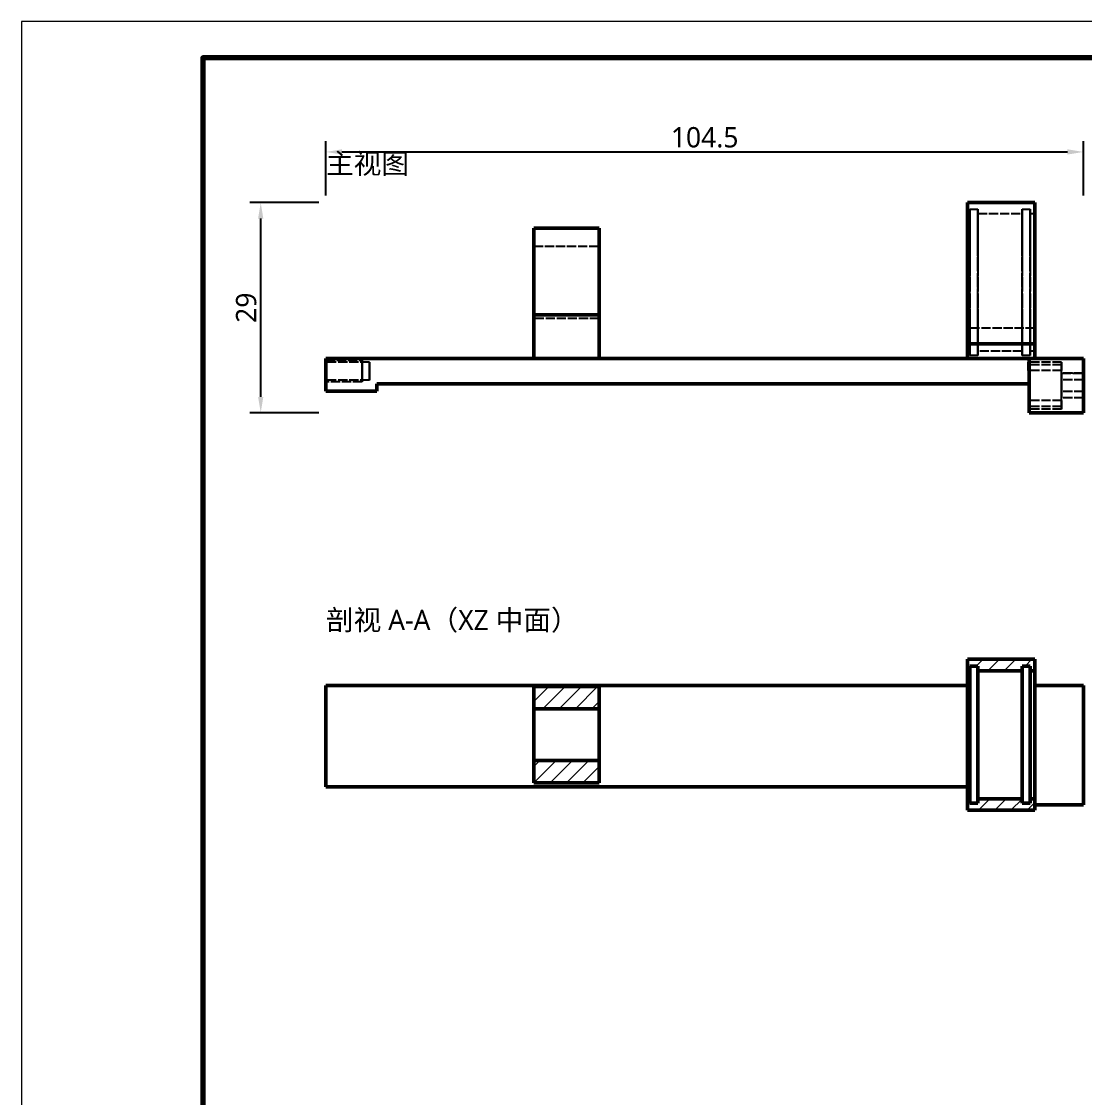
# Model space of a CAD drawing. Header units: millimetres. Extents: x 0 to 420, y 0 to 297.
# Drawn here: x 0 to 146.7, y 148.5 to 297 of the extents above; entities that cross this region are included whole.
import ezdxf

# ---------------------------------------------------------------- set-up
doc = ezdxf.new("R2010")
doc.units = ezdxf.units.MM
doc.linetypes.add('DASHED', pattern=[1.524, 1.27, -0.254])
for name, color, linetype, lineweight in [('DIM', 3, 'CONTINUOUS', 18), ('FRAME', 7, 'CONTINUOUS', 70), ('HATCH', 8, 'CONTINUOUS', 13), ('HIDDEN', 8, 'DASHED', 25), ('TEXT', 7, 'CONTINUOUS', 25), ('VISIBLE', 7, 'CONTINUOUS', 50)]:
    doc.layers.add(name, color=color, linetype=linetype, lineweight=lineweight)
doc.styles.add('CJK', font='NotoSansCJK-Regular.ttc')
doc.dimstyles.new('GB', dxfattribs={"dimtxt": 2.8, "dimasz": 2.2, "dimexe": 1.5, "dimexo": 1, "dimgap": 0.6, "dimtad": 1, "dimlfac": 100, "dimzin": 12, "dimdsep": 46, "dimtxsty": 'CJK', "dimcen": 2.5, "dimazin": 3, "dimtfac": 0.5, "dimtmove": 2, "dimatfit": 3})

msp = doc.modelspace()

# ---------------------------------------------------------------- hatches: boundary and pattern name
at = {"layer": 'HATCH'}
h = msp.add_hatch(dxfattribs=at)
h.set_pattern_fill('ANSI31', scale=0.5)
h.paths.add_polyline_path([(139.8, 207.40343), (139.8, 207.70797), (139.8, 208.0125), (139.8, 208.31704), (139.8, 208.62157), (139.8, 208.92611), (139.56936, 209), (139.26482, 209), (138.96029, 209), (138.65575, 209), (138.35122, 209), (138.04668, 209), (137.74215, 209), (137.43761, 209), (137.13308, 209), (136.82854, 209), (136.52401, 209), (136.21947, 209), (135.91494, 209), (135.6104, 209), (135.30587, 209), (135.00133, 209), (134.6968, 209), (134.39226, 209), (134.08773, 209), (133.78319, 209), (133.47866, 209), (133.17412, 209), (132.86959, 209), (132.56505, 209), (132.26052, 209), (131.95598, 209), (131.65145, 209), (131.34692, 209), (131.04238, 209), (130.73785, 209), (130.5, 208.93331), (130.5, 208.62878), (130.5, 208.32424), (130.5, 208.01971), (130.5, 207.71517), (130.5, 207.41064), (130.79733, 207.40343), (130.85, 207.6553), (130.85, 207.95984), (131.06852, 208.04585), (131.37306, 208.04585), (131.67759, 208.04585), (131.95, 208.01372), (131.95, 207.70919), (131.95, 207.40465), (132.25332, 207.40343), (132.55785, 207.40343), (132.86239, 207.40343), (133.16692, 207.40343), (133.47146, 207.40343), (133.77599, 207.40343), (134.08053, 207.40343), (134.38506, 207.40343), (134.6896, 207.40343), (134.99413, 207.40343), (135.29867, 207.40343), (135.6032, 207.40343), (135.90774, 207.40343), (136.21227, 207.40343), (136.51681, 207.40343), (136.82134, 207.40343), (137.12588, 207.40343), (137.43041, 207.40343), (137.73495, 207.40343), (138.03948, 207.40343), (138.05, 207.69745), (138.05, 208.00198), (138.31067, 208.04585), (138.61521, 208.04585), (138.91974, 208.04585), (139.15, 207.97157), (139.15, 207.66704), (139.19093, 207.40343), (139.49547, 207.40343), (139.8, 207.40343)])
h = msp.add_hatch(dxfattribs=at)
h.set_pattern_fill('ANSI31', scale=0.5)
h.paths.add_polyline_path([(79.68338, 205.20492), (79.378, 205.20492), (79.07262, 205.20492), (78.76724, 205.20492), (78.46186, 205.20492), (78.15648, 205.20492), (77.8511, 205.20492), (77.54572, 205.20492), (77.24034, 205.20492), (76.93496, 205.20492), (76.62958, 205.20492), (76.3242, 205.20492), (76.01881, 205.20492), (75.71343, 205.20492), (75.40805, 205.20492), (75.10267, 205.20492), (74.79729, 205.20492), (74.49191, 205.20492), (74.18653, 205.20492), (73.88115, 205.20492), (73.57577, 205.20492), (73.27039, 205.20492), (72.96501, 205.20492), (72.65963, 205.20492), (72.35425, 205.20492), (72.04887, 205.20492), (71.74349, 205.20492), (71.43811, 205.20492), (71.13272, 205.20492), (70.82734, 205.20492), (70.68338, 205.0435), (70.68338, 204.73812), (70.68338, 204.43274), (70.68338, 204.12736), (70.68338, 203.82198), (70.68338, 203.5166), (70.68338, 203.21122), (70.68338, 202.90584), (70.68338, 202.60046), (70.68338, 202.29508), (70.83607, 202.14239), (71.14145, 202.14239), (71.44683, 202.14239), (71.75221, 202.14239), (72.0576, 202.14239), (72.36298, 202.14239), (72.66836, 202.14239), (72.97374, 202.14239), (73.27912, 202.14239), (73.5845, 202.14239), (73.88988, 202.14239), (74.19526, 202.14239), (74.50064, 202.14239), (74.80602, 202.14239), (75.1114, 202.14239), (75.41678, 202.14239), (75.72216, 202.14239), (76.02754, 202.14239), (76.33292, 202.14239), (76.63831, 202.14239), (76.94369, 202.14239), (77.24907, 202.14239), (77.55445, 202.14239), (77.85983, 202.14239), (78.16521, 202.14239), (78.47059, 202.14239), (78.77597, 202.14239), (79.08135, 202.14239), (79.38673, 202.14239), (79.68338, 202.15112), (79.68338, 202.4565), (79.68338, 202.76188), (79.68338, 203.06726), (79.68338, 203.37264), (79.68338, 203.67802), (79.68338, 203.9834), (79.68338, 204.28878), (79.68338, 204.59416), (79.68338, 204.89954), (79.68338, 205.20492)])
h = msp.add_hatch(dxfattribs=at)
h.set_pattern_fill('ANSI31', scale=0.5)
h.paths.add_polyline_path([(79.68338, 195.00096), (79.378, 195.00096), (79.07262, 195.00096), (78.76724, 195.00096), (78.46186, 195.00096), (78.15648, 195.00096), (77.8511, 195.00096), (77.54572, 195.00096), (77.24034, 195.00096), (76.93496, 195.00096), (76.62958, 195.00096), (76.3242, 195.00096), (76.01881, 195.00096), (75.71343, 195.00096), (75.40805, 195.00096), (75.10267, 195.00096), (74.79729, 195.00096), (74.49191, 195.00096), (74.18653, 195.00096), (73.88115, 195.00096), (73.57577, 195.00096), (73.27039, 195.00096), (72.96501, 195.00096), (72.65963, 195.00096), (72.35425, 195.00096), (72.04887, 195.00096), (71.74349, 195.00096), (71.43811, 195.00096), (71.13272, 195.00096), (70.82734, 195.00096), (70.68338, 194.83954), (70.68338, 194.53416), (70.68338, 194.22878), (70.68338, 193.9234), (70.68338, 193.61802), (70.68338, 193.31264), (70.68338, 193.00726), (70.68338, 192.70188), (70.68338, 192.39649), (70.68338, 192.09111), (70.83607, 191.93842), (71.14145, 191.93842), (71.44683, 191.93842), (71.75221, 191.93842), (72.0576, 191.93842), (72.36298, 191.93842), (72.66836, 191.93842), (72.97374, 191.93842), (73.27912, 191.93842), (73.5845, 191.93842), (73.88988, 191.93842), (74.19526, 191.93842), (74.50064, 191.93842), (74.80602, 191.93842), (75.1114, 191.93842), (75.41678, 191.93842), (75.72216, 191.93842), (76.02754, 191.93842), (76.33292, 191.93842), (76.63831, 191.93842), (76.94369, 191.93842), (77.24907, 191.93842), (77.55445, 191.93842), (77.85983, 191.93842), (78.16521, 191.93842), (78.47059, 191.93842), (78.77597, 191.93842), (79.08135, 191.93842), (79.38673, 191.93842), (79.68338, 191.94715), (79.68338, 192.25253), (79.68338, 192.55791), (79.68338, 192.86329), (79.68338, 193.16868), (79.68338, 193.47406), (79.68338, 193.77944), (79.68338, 194.08482), (79.68338, 194.3902), (79.68338, 194.69558), (79.68338, 195.00096)])
h = msp.add_hatch(dxfattribs=at)
h.set_pattern_fill('ANSI31', scale=0.5)
h.paths.add_polyline_path([(139.8, 188.14335), (139.8, 188.44788), (139.8, 188.75242), (139.8, 189.05695), (139.8, 189.36149), (139.8, 189.66602), (139.56936, 189.73991), (139.26482, 189.73991), (139.15, 189.5502), (139.15, 189.24566), (138.99363, 189.0975), (138.6891, 189.0975), (138.38456, 189.0975), (138.08003, 189.0975), (138.05, 189.37201), (138.05, 189.67654), (137.80884, 189.73991), (137.5043, 189.73991), (137.19977, 189.73991), (136.89523, 189.73991), (136.5907, 189.73991), (136.28616, 189.73991), (135.98163, 189.73991), (135.67709, 189.73991), (135.37256, 189.73991), (135.06802, 189.73991), (134.76349, 189.73991), (134.45895, 189.73991), (134.15442, 189.73991), (133.84988, 189.73991), (133.54535, 189.73991), (133.24081, 189.73991), (132.93628, 189.73991), (132.63174, 189.73991), (132.32721, 189.73991), (132.02267, 189.73991), (131.95, 189.50805), (131.95, 189.20352), (131.75148, 189.0975), (131.44695, 189.0975), (131.14241, 189.0975), (130.85, 189.10962), (130.85, 189.41415), (130.85, 189.71869), (130.56669, 189.73991), (130.5, 189.50207), (130.5, 189.19753), (130.5, 188.893), (130.5, 188.58846), (130.5, 188.28393), (130.66395, 188.14335), (130.96849, 188.14335), (131.27302, 188.14335), (131.57756, 188.14335), (131.88209, 188.14335), (132.18663, 188.14335), (132.49116, 188.14335), (132.7957, 188.14335), (133.10023, 188.14335), (133.40477, 188.14335), (133.7093, 188.14335), (134.01384, 188.14335), (134.31837, 188.14335), (134.62291, 188.14335), (134.92744, 188.14335), (135.23198, 188.14335), (135.53651, 188.14335), (135.84105, 188.14335), (136.14558, 188.14335), (136.45012, 188.14335), (136.75465, 188.14335), (137.05919, 188.14335), (137.36372, 188.14335), (137.66826, 188.14335), (137.97279, 188.14335), (138.27733, 188.14335), (138.58186, 188.14335), (138.8864, 188.14335), (139.19093, 188.14335), (139.49547, 188.14335), (139.8, 188.14335)])

# ---------------------------------------------------------------- linework, layer by layer
at = {"layer": 'FRAME', "lineweight": 18}
msp.add_lwpolyline([(0, 0), (420, 0), (420, 297), (0, 297)], close=True, dxfattribs=at)
at = {"layer": 'FRAME'}
msp.add_lwpolyline([(25, 5), (415, 5), (415, 292), (25, 292)], close=True, dxfattribs=at)
at = {"layer": 'HIDDEN'}
for points in [[(130.5, 272), (130.5, 271.8665), (130.5, 271.46925), (130.5, 270.81788), (130.5, 269.92822), (130.5, 268.82184), (130.5, 267.52561), (130.5, 266.07099), (130.5, 264.49328), (130.5, 262.83079), (130.5, 261.12386), (130.5, 259.41392), (130.5, 257.74247), (130.5, 256.1501), (130.5, 254.67544)], [(139.8, 254.67544), (139.8, 256.1501), (139.8, 257.74247), (139.8, 259.41392), (139.8, 261.12386), (139.8, 262.83079), (139.8, 264.49328), (139.8, 266.07099), (139.8, 267.52561), (139.8, 268.82184), (139.8, 269.92822), (139.8, 270.81788), (139.8, 271.46925), (139.8, 271.8665), (139.8, 272)], [(130.5, 270.5), (130.5, 270.26182), (130.5, 269.5592), (130.5, 268.4274), (130.5, 266.92315), (130.5, 265.1219), (130.5, 263.11395), (130.5, 261), (130.5, 258.88605), (130.5, 256.8781), (130.5, 255.07685), (130.5, 253.5726), (130.5, 252.4408), (130.5, 251.73818), (130.5, 251.5)], [(130.5, 251.5), (130.5, 251.73818), (130.5, 252.4408), (130.5, 253.5726), (130.5, 255.07685), (130.5, 256.8781), (130.5, 258.88605), (130.5, 261), (130.5, 263.11395), (130.5, 265.1219), (130.5, 266.92315), (130.5, 268.4274), (130.5, 269.5592), (130.5, 270.26182), (130.5, 270.5)], [(130.5, 270.5), (130.85, 270.5)], [(130.85, 271.1), (130.85, 270.84677), (130.85, 270.09979), (130.85, 268.8965), (130.85, 267.29725), (130.85, 265.38223), (130.85, 263.24746), (130.85, 261), (130.85, 258.75254), (130.85, 256.61777), (130.85, 254.70275), (130.85, 253.1035), (130.85, 251.90021), (130.85, 251.15323), (130.85, 250.9)], [(130.85, 250.9), (130.85, 251.15323), (130.85, 251.90021), (130.85, 253.1035), (130.85, 254.70275), (130.85, 256.61777), (130.85, 258.75254), (130.85, 261), (130.85, 263.24746), (130.85, 265.38223), (130.85, 267.29725), (130.85, 268.8965), (130.85, 270.09979), (130.85, 270.84677), (130.85, 271.1)], [(130.85, 271.1), (131.95, 271.1)], [(130.85, 270.5), (130.85, 270.26182), (130.85, 269.5592), (130.85, 268.4274), (130.85, 266.92315), (130.85, 265.1219), (130.85, 263.11395), (130.85, 261), (130.85, 258.88605), (130.85, 256.8781), (130.85, 255.07685), (130.85, 253.5726), (130.85, 252.4408), (130.85, 251.73818), (130.85, 251.5)], [(130.85, 251.5), (130.85, 251.73818), (130.85, 252.4408), (130.85, 253.5726), (130.85, 255.07685), (130.85, 256.8781), (130.85, 258.88605), (130.85, 261), (130.85, 263.11395), (130.85, 265.1219), (130.85, 266.92315), (130.85, 268.4274), (130.85, 269.5592), (130.85, 270.26182), (130.85, 270.5)], [(131.95, 271.1), (131.95, 270.84677), (131.95, 270.09979), (131.95, 268.8965), (131.95, 267.29725), (131.95, 265.38223), (131.95, 263.24746), (131.95, 261), (131.95, 258.75254), (131.95, 256.61777), (131.95, 254.70275), (131.95, 253.1035), (131.95, 251.90021), (131.95, 251.15323), (131.95, 250.9)], [(131.95, 250.9), (131.95, 251.15323), (131.95, 251.90021), (131.95, 253.1035), (131.95, 254.70275), (131.95, 256.61777), (131.95, 258.75254), (131.95, 261), (131.95, 263.24746), (131.95, 265.38223), (131.95, 267.29725), (131.95, 268.8965), (131.95, 270.09979), (131.95, 270.84677), (131.95, 271.1)], [(131.95, 270.5), (131.95, 270.26182), (131.95, 269.5592), (131.95, 268.4274), (131.95, 266.92315), (131.95, 265.1219), (131.95, 263.11395), (131.95, 261), (131.95, 258.88605), (131.95, 256.8781), (131.95, 255.07685), (131.95, 253.5726), (131.95, 252.4408), (131.95, 251.73818), (131.95, 251.5)], [(131.95, 251.5), (131.95, 251.73818), (131.95, 252.4408), (131.95, 253.5726), (131.95, 255.07685), (131.95, 256.8781), (131.95, 258.88605), (131.95, 261), (131.95, 263.11395), (131.95, 265.1219), (131.95, 266.92315), (131.95, 268.4274), (131.95, 269.5592), (131.95, 270.26182), (131.95, 270.5)], [(131.95, 270.5), (138.05, 270.5)], [(138.05, 271.1), (139.15, 271.1)], [(138.05, 271.1), (138.05, 270.84677), (138.05, 270.09979), (138.05, 268.8965), (138.05, 267.29725), (138.05, 265.38223), (138.05, 263.24746), (138.05, 261), (138.05, 258.75254), (138.05, 256.61777), (138.05, 254.70275), (138.05, 253.1035), (138.05, 251.90021), (138.05, 251.15323), (138.05, 250.9)], [(138.05, 250.9), (138.05, 251.15323), (138.05, 251.90021), (138.05, 253.1035), (138.05, 254.70275), (138.05, 256.61777), (138.05, 258.75254), (138.05, 261), (138.05, 263.24746), (138.05, 265.38223), (138.05, 267.29725), (138.05, 268.8965), (138.05, 270.09979), (138.05, 270.84677), (138.05, 271.1)], [(138.05, 270.5), (138.05, 270.26182), (138.05, 269.5592), (138.05, 268.4274), (138.05, 266.92315), (138.05, 265.1219), (138.05, 263.11395), (138.05, 261), (138.05, 258.88605), (138.05, 256.8781), (138.05, 255.07685), (138.05, 253.5726), (138.05, 252.4408), (138.05, 251.73818), (138.05, 251.5)], [(138.05, 251.5), (138.05, 251.73818), (138.05, 252.4408), (138.05, 253.5726), (138.05, 255.07685), (138.05, 256.8781), (138.05, 258.88605), (138.05, 261), (138.05, 263.11395), (138.05, 265.1219), (138.05, 266.92315), (138.05, 268.4274), (138.05, 269.5592), (138.05, 270.26182), (138.05, 270.5)], [(139.15, 271.1), (139.15, 270.84677), (139.15, 270.09979), (139.15, 268.8965), (139.15, 267.29725), (139.15, 265.38223), (139.15, 263.24746), (139.15, 261), (139.15, 258.75254), (139.15, 256.61777), (139.15, 254.70275), (139.15, 253.1035), (139.15, 251.90021), (139.15, 251.15323), (139.15, 250.9)], [(139.15, 250.9), (139.15, 251.15323), (139.15, 251.90021), (139.15, 253.1035), (139.15, 254.70275), (139.15, 256.61777), (139.15, 258.75254), (139.15, 261), (139.15, 263.24746), (139.15, 265.38223), (139.15, 267.29725), (139.15, 268.8965), (139.15, 270.09979), (139.15, 270.84677), (139.15, 271.1)], [(139.15, 270.5), (139.15, 270.26182), (139.15, 269.5592), (139.15, 268.4274), (139.15, 266.92315), (139.15, 265.1219), (139.15, 263.11395), (139.15, 261), (139.15, 258.88605), (139.15, 256.8781), (139.15, 255.07685), (139.15, 253.5726), (139.15, 252.4408), (139.15, 251.73818), (139.15, 251.5)], [(139.15, 251.5), (139.15, 251.73818), (139.15, 252.4408), (139.15, 253.5726), (139.15, 255.07685), (139.15, 256.8781), (139.15, 258.88605), (139.15, 261), (139.15, 263.11395), (139.15, 265.1219), (139.15, 266.92315), (139.15, 268.4274), (139.15, 269.5592), (139.15, 270.26182), (139.15, 270.5)], [(139.15, 270.5), (139.8, 270.5)], [(139.8, 270.5), (139.8, 270.26182), (139.8, 269.5592), (139.8, 268.4274), (139.8, 266.92315), (139.8, 265.1219), (139.8, 263.11395), (139.8, 261), (139.8, 258.88605), (139.8, 256.8781), (139.8, 255.07685), (139.8, 253.5726), (139.8, 252.4408), (139.8, 251.73818), (139.8, 251.5)], [(139.8, 251.5), (139.8, 251.73818), (139.8, 252.4408), (139.8, 253.5726), (139.8, 255.07685), (139.8, 256.8781), (139.8, 258.88605), (139.8, 261), (139.8, 263.11395), (139.8, 265.1219), (139.8, 266.92315), (139.8, 268.4274), (139.8, 269.5592), (139.8, 270.26182), (139.8, 270.5)], [(70.68338, 268.5), (70.68338, 268.40639), (70.68338, 268.12788), (70.68338, 267.67144), (70.68338, 267.04845), (70.68338, 266.27447), (70.68338, 265.36882), (70.68338, 264.3541), (70.68338, 263.25566), (70.68338, 262.1009), (70.68338, 260.91867), (70.68338, 259.73846), (70.68338, 258.58975), (70.68338, 257.5012), (70.68338, 256.5)], [(79.68338, 256.5), (79.68338, 257.5012), (79.68338, 258.58975), (79.68338, 259.73846), (79.68338, 260.91867), (79.68338, 262.1009), (79.68338, 263.25566), (79.68338, 264.3541), (79.68338, 265.36882), (79.68338, 266.27447), (79.68338, 267.04845), (79.68338, 267.67144), (79.68338, 268.12788), (79.68338, 268.40639), (79.68338, 268.5)], [(70.68338, 266), (70.68338, 265.87464), (70.68338, 265.50484), (70.68338, 264.90916), (70.68338, 264.11745), (70.68338, 263.16942), (70.68338, 262.1126), (70.68338, 261), (70.68338, 259.8874), (70.68338, 258.83058), (70.68338, 257.88255), (70.68338, 257.09084), (70.68338, 256.49516), (70.68338, 256.12536), (70.68338, 256)], [(70.68338, 256), (70.68338, 256.12536), (70.68338, 256.49516), (70.68338, 257.09084), (70.68338, 257.88255), (70.68338, 258.83058), (70.68338, 259.8874), (70.68338, 261), (70.68338, 262.1126), (70.68338, 263.16942), (70.68338, 264.11745), (70.68338, 264.90916), (70.68338, 265.50484), (70.68338, 265.87464), (70.68338, 266)], [(70.68338, 266), (79.68338, 266)], [(79.68338, 266), (79.68338, 265.87464), (79.68338, 265.50484), (79.68338, 264.90916), (79.68338, 264.11745), (79.68338, 263.16942), (79.68338, 262.1126), (79.68338, 261), (79.68338, 259.8874), (79.68338, 258.83058), (79.68338, 257.88255), (79.68338, 257.09084), (79.68338, 256.49516), (79.68338, 256.12536), (79.68338, 256)], [(79.68338, 256), (79.68338, 256.12536), (79.68338, 256.49516), (79.68338, 257.09084), (79.68338, 257.88255), (79.68338, 258.83058), (79.68338, 259.8874), (79.68338, 261), (79.68338, 262.1126), (79.68338, 263.16942), (79.68338, 264.11745), (79.68338, 264.90916), (79.68338, 265.50484), (79.68338, 265.87464), (79.68338, 266)], [(70.68338, 250.5), (70.68338, 256.5)], [(79.68338, 256.5), (70.68338, 256.5)], [(79.68338, 256), (70.68338, 256)], [(79.68338, 250.5), (79.68338, 256.5)], [(130.5, 250.4), (130.5, 254.67544)], [(139.8, 254.67544), (130.5, 254.67544)], [(139.8, 250.4), (139.8, 254.67544)], [(130.85, 251.5), (130.5, 251.5)], [(138.05, 251.5), (131.95, 251.5)], [(139.8, 251.5), (139.15, 251.5)], [(42, 250.5), (42, 246)], [(42, 250.5), (130.5, 250.5)], [(42, 250.25), (42, 250.21239), (42, 250.10145), (42, 249.92275), (42, 249.68523), (42, 249.40083), (42, 249.08378), (42, 248.75), (42, 248.41622), (42, 248.09917), (42, 247.81477), (42, 247.57725), (42, 247.39855), (42, 247.28761), (42, 247.25)], [(42, 247.25), (42, 247.28761), (42, 247.39855), (42, 247.57725), (42, 247.81477), (42, 248.09917), (42, 248.41622), (42, 248.75), (42, 249.08378), (42, 249.40083), (42, 249.68523), (42, 249.92275), (42, 250.10145), (42, 250.21239), (42, 250.25)], [(42, 250.25), (47, 250.25)], [(42, 247.5), (42, 247.53134), (42, 247.62379), (42, 247.77271), (42, 247.97064), (42, 248.20765), (42, 248.47185), (42, 248.75), (42, 249.02815), (42, 249.29235), (42, 249.52936), (42, 249.72729), (42, 249.87621), (42, 249.96866), (42, 250)], [(42, 250), (42, 249.99214), (42, 249.96866), (42, 249.92985), (42, 249.87621), (42, 249.80841), (42, 249.72729), (42, 249.63388), (42, 249.52936), (42, 249.41504), (42, 249.29235), (42, 249.16285), (42, 249.02815), (42, 248.88996), (42, 248.75)], [(42, 247.5), (42, 247.53134), (42, 247.62379), (42, 247.77271), (42, 247.97064), (42, 248.20765), (42, 248.47185), (42, 248.75), (42, 249.02815), (42, 249.29235), (42, 249.52936), (42, 249.72729), (42, 249.87621), (42, 249.96866), (42, 250)], [(42, 250), (42, 249.99214), (42, 249.96866), (42, 249.92985), (42, 249.87621), (42, 249.80841), (42, 249.72729), (42, 249.63388), (42, 249.52936), (42, 249.41504), (42, 249.29235), (42, 249.16285), (42, 249.02815), (42, 248.88996), (42, 248.75)], [(48, 250), (42, 250)], [(48, 250), (42, 250)], [(47, 250.25), (47, 250.21239), (47, 250.10145), (47, 249.92275), (47, 249.68523), (47, 249.40083), (47, 249.08378), (47, 248.75), (47, 248.41622), (47, 248.09917), (47, 247.81477), (47, 247.57725), (47, 247.39855), (47, 247.28761), (47, 247.25)], [(47, 247.25), (47, 247.28761), (47, 247.39855), (47, 247.57725), (47, 247.81477), (47, 248.09917), (47, 248.41622), (47, 248.75), (47, 249.08378), (47, 249.40083), (47, 249.68523), (47, 249.92275), (47, 250.10145), (47, 250.21239), (47, 250.25)], [(48, 248.75), (48, 248.88996), (48, 249.02815), (48, 249.16285), (48, 249.29235), (48, 249.41504), (48, 249.52936), (48, 249.63388), (48, 249.72729), (48, 249.80841), (48, 249.87621), (48, 249.92985), (48, 249.96866), (48, 249.99214), (48, 250)], [(48, 250), (48, 249.96866), (48, 249.87621), (48, 249.72729), (48, 249.52936), (48, 249.29235), (48, 249.02815), (48, 248.75), (48, 248.47185), (48, 248.20765), (48, 247.97064), (48, 247.77271), (48, 247.62379), (48, 247.53134), (48, 247.5)], [(48, 248.75), (48, 248.88996), (48, 249.02815), (48, 249.16285), (48, 249.29235), (48, 249.41504), (48, 249.52936), (48, 249.63388), (48, 249.72729), (48, 249.80841), (48, 249.87621), (48, 249.92985), (48, 249.96866), (48, 249.99214), (48, 250)], [(48, 250), (48, 249.96866), (48, 249.87621), (48, 249.72729), (48, 249.52936), (48, 249.29235), (48, 249.02815), (48, 248.75), (48, 248.47185), (48, 248.20765), (48, 247.97064), (48, 247.77271), (48, 247.62379), (48, 247.53134), (48, 247.5)], [(70.68338, 250.5), (79.68338, 250.5)], [(70.68338, 250.5), (79.68338, 250.5)], [(130.5, 250.5), (139.8, 250.5)], [(130.5, 250.4), (130.5, 250.5)], [(139.8, 250.4), (130.5, 250.4)], [(130.5, 250.4), (139.8, 250.4)], [(131.95, 250.9), (130.85, 250.9)], [(139.15, 250.9), (138.05, 250.9)], [(138.9, 248.82666), (138.9, 248.9792), (138.9, 249.12298), (138.9, 249.25744), (138.9, 249.38204), (138.9, 249.49631), (138.9, 249.59979), (138.9, 249.69208), (138.9, 249.7728), (138.9, 249.84165), (138.9, 249.89836), (138.9, 249.9427), (138.9, 249.97449), (138.9, 249.99362), (138.9, 250)], [(138.9, 250), (138.9, 249.99809), (138.9, 249.99237), (138.9, 249.98284), (138.9, 249.96952), (138.9, 249.95242), (138.9, 249.93155), (138.9, 249.90695), (138.9, 249.87865), (138.9, 249.84667), (138.9, 249.81106), (138.9, 249.77185), (138.9, 249.72909), (138.9, 249.68284), (138.9, 249.63314)], [(138.9, 248.82666), (138.9, 248.9792), (138.9, 249.12298), (138.9, 249.25744), (138.9, 249.38204), (138.9, 249.49631), (138.9, 249.59979), (138.9, 249.69208), (138.9, 249.7728), (138.9, 249.84165), (138.9, 249.89836), (138.9, 249.9427), (138.9, 249.97449), (138.9, 249.99362), (138.9, 250)], [(138.9, 250), (138.9, 249.98152), (138.9, 249.92628), (138.9, 249.83491), (138.9, 249.70846), (138.9, 249.54836), (138.9, 249.35643), (138.9, 249.13485), (138.9, 248.88615), (138.9, 248.61315), (138.9, 248.31896), (138.9, 248.00692), (138.9, 247.68059), (138.9, 247.34367), (138.9, 247)], [(143.5, 250), (138.9, 250)], [(143.5, 250), (138.9, 250)], [(138.9, 249.63314), (138.9, 247)], [(143.5, 249.63314), (138.9, 249.63314)], [(139, 247), (139, 250.5)], [(139.8, 250.5), (146.5, 250.5)], [(139.8, 250.4), (139.8, 250.5)], [(143.5, 248.82666), (143.5, 248.9792), (143.5, 249.12298), (143.5, 249.25744), (143.5, 249.38204), (143.5, 249.49631), (143.5, 249.59979), (143.5, 249.69208), (143.5, 249.7728), (143.5, 249.84165), (143.5, 249.89836), (143.5, 249.9427), (143.5, 249.97449), (143.5, 249.99362), (143.5, 250)], [(143.5, 250), (143.5, 249.99809), (143.5, 249.99237), (143.5, 249.98284), (143.5, 249.96952), (143.5, 249.95242), (143.5, 249.93155), (143.5, 249.90695), (143.5, 249.87865), (143.5, 249.84667), (143.5, 249.81106), (143.5, 249.77185), (143.5, 249.72909), (143.5, 249.68284), (143.5, 249.63314)], [(143.5, 243.5), (143.5, 243.58148), (143.5, 243.82185), (143.5, 244.20905), (143.5, 244.72366), (143.5, 245.33988), (143.5, 246.02681), (143.5, 246.75), (143.5, 247.47319), (143.5, 248.16012), (143.5, 248.77634), (143.5, 249.29095), (143.5, 249.67815), (143.5, 249.91852), (143.5, 250)], [(143.5, 250), (143.5, 249.99362), (143.5, 249.97449), (143.5, 249.9427), (143.5, 249.89836), (143.5, 249.84165), (143.5, 249.7728), (143.5, 249.69208), (143.5, 249.59979), (143.5, 249.49631), (143.5, 249.38204), (143.5, 249.25744), (143.5, 249.12298), (143.5, 248.9792), (143.5, 248.82666)], [(143.5, 247.55), (143.5, 249.63314)], [(146.5, 250.5), (146.5, 247.55)], [(42, 248.75), (42, 248.61004), (42, 248.47185), (42, 248.33715), (42, 248.20765), (42, 248.08496), (42, 247.97064), (42, 247.86612), (42, 247.77271), (42, 247.69159), (42, 247.62379), (42, 247.57015), (42, 247.53134), (42, 247.50786), (42, 247.5)], [(42, 248.75), (42, 248.61004), (42, 248.47185), (42, 248.33715), (42, 248.20765), (42, 248.08496), (42, 247.97064), (42, 247.86612), (42, 247.77271), (42, 247.69159), (42, 247.62379), (42, 247.57015), (42, 247.53134), (42, 247.50786), (42, 247.5)], [(48, 247.5), (48, 247.50786), (48, 247.53134), (48, 247.57015), (48, 247.62379), (48, 247.69159), (48, 247.77271), (48, 247.86612), (48, 247.97064), (48, 248.08496), (48, 248.20765), (48, 248.33715), (48, 248.47185), (48, 248.61004), (48, 248.75)], [(48, 247.5), (48, 247.50786), (48, 247.53134), (48, 247.57015), (48, 247.62379), (48, 247.69159), (48, 247.77271), (48, 247.86612), (48, 247.97064), (48, 248.08496), (48, 248.20765), (48, 248.33715), (48, 248.47185), (48, 248.61004), (48, 248.75)], [(143.5, 248.82666), (138.9, 248.82666)], [(143.5, 245.05), (143.5, 245.09262), (143.5, 245.21835), (143.5, 245.42089), (143.5, 245.69007), (143.5, 246.0124), (143.5, 246.37171), (143.5, 246.75), (143.5, 247.12829), (143.5, 247.4876), (143.5, 247.80993), (143.5, 248.07911), (143.5, 248.28165), (143.5, 248.40738), (143.5, 248.45)], [(143.5, 248.45), (143.5, 248.44494), (143.5, 248.42978), (143.5, 248.40461), (143.5, 248.36958), (143.5, 248.32491), (143.5, 248.27085), (143.5, 248.20774), (143.5, 248.13594), (143.5, 248.05588), (143.5, 247.96805), (143.5, 247.87295), (143.5, 247.77117), (143.5, 247.66331), (143.5, 247.55)], [(143.5, 248.45), (143.5, 248.40738), (143.5, 248.28165), (143.5, 248.07911), (143.5, 247.80993), (143.5, 247.4876), (143.5, 247.12829), (143.5, 246.75), (143.5, 246.37171), (143.5, 246.0124), (143.5, 245.69007), (143.5, 245.42089), (143.5, 245.21835), (143.5, 245.09262), (143.5, 245.05)], [(143.5, 245.05), (143.5, 245.09262), (143.5, 245.21835), (143.5, 245.42089), (143.5, 245.69007), (143.5, 246.0124), (143.5, 246.37171), (143.5, 246.75), (143.5, 247.12829), (143.5, 247.4876), (143.5, 247.80993), (143.5, 248.07911), (143.5, 248.28165), (143.5, 248.40738), (143.5, 248.45)], [(143.5, 248.45), (146.5, 248.45)], [(146.5, 248.45), (143.5, 248.45)], [(146.5, 245.05), (146.5, 245.09262), (146.5, 245.21835), (146.5, 245.42089), (146.5, 245.69007), (146.5, 246.0124), (146.5, 246.37171), (146.5, 246.75), (146.5, 247.12829), (146.5, 247.4876), (146.5, 247.80993), (146.5, 248.07911), (146.5, 248.28165), (146.5, 248.40738), (146.5, 248.45)], [(146.5, 248.45), (146.5, 248.44494), (146.5, 248.42978), (146.5, 248.40461), (146.5, 248.36958), (146.5, 248.32491), (146.5, 248.27085), (146.5, 248.20774), (146.5, 248.13594), (146.5, 248.05588), (146.5, 247.96805), (146.5, 247.87295), (146.5, 247.77117), (146.5, 247.66331), (146.5, 247.55)], [(146.5, 248.45), (146.5, 248.40738), (146.5, 248.28165), (146.5, 248.07911), (146.5, 247.80993), (146.5, 247.4876), (146.5, 247.12829), (146.5, 246.75), (146.5, 246.37171), (146.5, 246.0124), (146.5, 245.69007), (146.5, 245.42089), (146.5, 245.21835), (146.5, 245.09262), (146.5, 245.05)], [(146.5, 245.05), (146.5, 245.09262), (146.5, 245.21835), (146.5, 245.42089), (146.5, 245.69007), (146.5, 246.0124), (146.5, 246.37171), (146.5, 246.75), (146.5, 247.12829), (146.5, 247.4876), (146.5, 247.80993), (146.5, 248.07911), (146.5, 248.28165), (146.5, 248.40738), (146.5, 248.45)], [(48, 247.5), (42, 247.5)], [(48, 247.5), (42, 247.5)], [(47, 247.25), (42, 247.25)], [(49, 246), (49, 247)], [(49, 247), (138.9, 247)], [(139, 247), (138.9, 247)], [(139, 243.5), (139, 243.52249), (139, 243.58963), (139, 243.70051), (139, 243.85358), (139, 244.04673), (139, 244.27729), (139, 244.54206), (139, 244.83738), (139, 245.15917), (139, 245.50298), (139, 245.86403), (139, 246.23735), (139, 246.61776), (139, 247)], [(146.5, 247.55), (143.5, 247.55)], [(42, 246), (49, 246)], [(143.5, 245.95), (143.5, 245.83669), (143.5, 245.72883), (143.5, 245.62705), (143.5, 245.53195), (143.5, 245.44412), (143.5, 245.36406), (143.5, 245.29226), (143.5, 245.22915), (143.5, 245.17509), (143.5, 245.13042), (143.5, 245.09539), (143.5, 245.07022), (143.5, 245.05506), (143.5, 245.05)], [(143.5, 243.86686), (143.5, 245.95)], [(146.5, 245.95), (143.5, 245.95)], [(146.5, 245.05), (143.5, 245.05)], [(146.5, 245.05), (143.5, 245.05)], [(146.5, 245.95), (146.5, 245.83669), (146.5, 245.72883), (146.5, 245.62705), (146.5, 245.53195), (146.5, 245.44412), (146.5, 245.36406), (146.5, 245.29226), (146.5, 245.22915), (146.5, 245.17509), (146.5, 245.13042), (146.5, 245.09539), (146.5, 245.07022), (146.5, 245.05506), (146.5, 245.05)], [(146.5, 245.95), (146.5, 243)], [(139, 244.67334), (139, 244.5208), (139, 244.37702), (139, 244.24256), (139, 244.11796), (139, 244.00369), (139, 243.90021), (139, 243.80792), (139, 243.7272), (139, 243.65835), (139, 243.60164), (139, 243.5573), (139, 243.52551), (139, 243.50638), (139, 243.5)], [(139, 243.5), (139, 243.50638), (139, 243.52551), (139, 243.5573), (139, 243.60164), (139, 243.65835), (139, 243.7272), (139, 243.80792), (139, 243.90021), (139, 244.00369), (139, 244.11796), (139, 244.24256), (139, 244.37702), (139, 244.5208), (139, 244.67334)], [(143.5, 244.67334), (139, 244.67334)], [(139, 243.86686), (139, 243.81716), (139, 243.77091), (139, 243.72815), (139, 243.68894), (139, 243.65333), (139, 243.62135), (139, 243.59305), (139, 243.56845), (139, 243.54758), (139, 243.53048), (139, 243.51716), (139, 243.50763), (139, 243.50191), (139, 243.5)], [(139, 243), (139, 243.86686)], [(143.5, 243.86686), (139, 243.86686)], [(143.5, 244.67334), (143.5, 244.5208), (143.5, 244.37702), (143.5, 244.24256), (143.5, 244.11796), (143.5, 244.00369), (143.5, 243.90021), (143.5, 243.80792), (143.5, 243.7272), (143.5, 243.65835), (143.5, 243.60164), (143.5, 243.5573), (143.5, 243.52551), (143.5, 243.50638), (143.5, 243.5)], [(143.5, 243.5), (143.5, 243.50638), (143.5, 243.52551), (143.5, 243.5573), (143.5, 243.60164), (143.5, 243.65835), (143.5, 243.7272), (143.5, 243.80792), (143.5, 243.90021), (143.5, 244.00369), (143.5, 244.11796), (143.5, 244.24256), (143.5, 244.37702), (143.5, 244.5208), (143.5, 244.67334)], [(143.5, 243.86686), (143.5, 243.81716), (143.5, 243.77091), (143.5, 243.72815), (143.5, 243.68894), (143.5, 243.65333), (143.5, 243.62135), (143.5, 243.59305), (143.5, 243.56845), (143.5, 243.54758), (143.5, 243.53048), (143.5, 243.51716), (143.5, 243.50763), (143.5, 243.50191), (143.5, 243.5)], [(143.5, 243.5), (139, 243.5)], [(143.5, 243.5), (139, 243.5)], [(139, 243), (146.5, 243)]]:
    msp.add_lwpolyline(points, dxfattribs=at)
at = {"layer": 'VISIBLE'}
for points in [[(130.5, 252.51472), (130.5, 253.86416), (130.5, 255.43191), (130.5, 257.16999), (130.5, 259.02524), (130.5, 260.94091), (130.5, 262.85838), (130.5, 264.719), (130.5, 266.46585), (130.5, 268.04548), (130.5, 269.40958), (130.5, 270.51642), (130.5, 271.33212), (130.5, 271.83174), (130.5, 272)], [(139.8, 272), (130.5, 272)], [(139.8, 272), (139.8, 271.83174), (139.8, 271.33212), (139.8, 270.51642), (139.8, 269.40958), (139.8, 268.04548), (139.8, 266.46585), (139.8, 264.719), (139.8, 262.85838), (139.8, 260.94091), (139.8, 259.02524), (139.8, 257.16999), (139.8, 255.43191), (139.8, 253.86416), (139.8, 252.51472)], [(70.68338, 256.5), (70.68338, 257.5012), (70.68338, 258.58975), (70.68338, 259.73846), (70.68338, 260.91867), (70.68338, 262.1009), (70.68338, 263.25566), (70.68338, 264.3541), (70.68338, 265.36882), (70.68338, 266.27447), (70.68338, 267.04845), (70.68338, 267.67144), (70.68338, 268.12788), (70.68338, 268.40639), (70.68338, 268.5)], [(79.68338, 268.5), (70.68338, 268.5)], [(79.68338, 268.5), (79.68338, 268.40639), (79.68338, 268.12788), (79.68338, 267.67144), (79.68338, 267.04845), (79.68338, 266.27447), (79.68338, 265.36882), (79.68338, 264.3541), (79.68338, 263.25566), (79.68338, 262.1009), (79.68338, 260.91867), (79.68338, 259.73846), (79.68338, 258.58975), (79.68338, 257.5012), (79.68338, 256.5)], [(70.68338, 250.5), (70.68338, 256.5)], [(79.68338, 256.5), (70.68338, 256.5)], [(79.68338, 250.5), (79.68338, 256.5)], [(130.5, 250.5), (130.5, 252.51472)], [(139.8, 252.51472), (130.5, 252.51472)], [(139.8, 250.5), (139.8, 252.51472)], [(42, 246), (42, 250.5)], [(139, 250.5), (42, 250.5)], [(139, 250.5), (146.5, 250.5)], [(139, 243), (139, 250.5)], [(146.5, 243), (146.5, 250.5)], [(49, 247), (139, 247)], [(49, 246), (49, 247)], [(42, 246), (49, 246)], [(139, 243), (146.5, 243)], [(130.5, 209), (130.5, 207.40343)], [(139.8, 209), (130.5, 209)], [(131.95, 208.04585), (130.85, 208.04585)], [(130.85, 208.04585), (130.85, 207.40343)], [(131.95, 208.04585), (131.95, 207.40343)], [(139.15, 208.04585), (138.05, 208.04585)], [(138.05, 208.04585), (138.05, 207.40343)], [(139.15, 208.04585), (139.15, 207.40343)], [(139.8, 209), (139.8, 207.40343)], [(130.5, 207.40343), (130.5, 206.68152), (130.5, 205.72443), (130.5, 204.55991), (130.5, 203.22174), (130.5, 201.74872), (130.5, 200.18357), (130.5, 198.57167), (130.5, 196.95978), (130.5, 195.39463), (130.5, 193.92161), (130.5, 192.58344), (130.5, 191.41892), (130.5, 190.46183), (130.5, 189.73991)], [(130.85, 207.40343), (130.5, 207.40343)], [(130.85, 207.40343), (130.85, 206.68152), (130.85, 205.72443), (130.85, 204.55991), (130.85, 203.22174), (130.85, 201.74872), (130.85, 200.18357), (130.85, 198.57167), (130.85, 196.95978), (130.85, 195.39463), (130.85, 193.92161), (130.85, 192.58344), (130.85, 191.41892), (130.85, 190.46183), (130.85, 189.73991)], [(138.05, 207.40343), (131.95, 207.40343)], [(131.95, 207.40343), (131.95, 206.68152), (131.95, 205.72443), (131.95, 204.55991), (131.95, 203.22174), (131.95, 201.74872), (131.95, 200.18357), (131.95, 198.57167), (131.95, 196.95978), (131.95, 195.39463), (131.95, 193.92161), (131.95, 192.58344), (131.95, 191.41892), (131.95, 190.46183), (131.95, 189.73991)], [(138.05, 207.40343), (138.05, 206.68152), (138.05, 205.72443), (138.05, 204.55991), (138.05, 203.22174), (138.05, 201.74872), (138.05, 200.18357), (138.05, 198.57167), (138.05, 196.95978), (138.05, 195.39463), (138.05, 193.92161), (138.05, 192.58344), (138.05, 191.41892), (138.05, 190.46183), (138.05, 189.73991)], [(139.8, 207.40343), (139.15, 207.40343)], [(139.15, 207.40343), (139.15, 206.68152), (139.15, 205.72443), (139.15, 204.55991), (139.15, 203.22174), (139.15, 201.74872), (139.15, 200.18357), (139.15, 198.57167), (139.15, 196.95978), (139.15, 195.39463), (139.15, 193.92161), (139.15, 192.58344), (139.15, 191.41892), (139.15, 190.46183), (139.15, 189.73991)], [(139.8, 207.40343), (139.8, 206.68152), (139.8, 205.72443), (139.8, 204.55991), (139.8, 203.22174), (139.8, 201.74872), (139.8, 200.18357), (139.8, 198.57167), (139.8, 196.95978), (139.8, 195.39463), (139.8, 193.92161), (139.8, 192.58344), (139.8, 191.41892), (139.8, 190.46183), (139.8, 189.73991)], [(42, 205.37167), (42, 191.37167)], [(42, 205.37167), (130.5, 205.37167)], [(70.68338, 205.20492), (70.68338, 202.14239)], [(79.68338, 205.20492), (70.68338, 205.20492)], [(79.68338, 205.20492), (79.68338, 202.14239)], [(139.8, 205.37167), (146.5, 205.37167)], [(146.5, 188.87167), (146.5, 205.37167)], [(70.68338, 202.14239), (70.68338, 201.72252), (70.68338, 201.26201), (70.68338, 200.7668), (70.68338, 200.24328), (70.68338, 199.6982), (70.68338, 199.13859), (70.68338, 198.57167), (70.68338, 198.00475), (70.68338, 197.44514), (70.68338, 196.90007), (70.68338, 196.37655), (70.68338, 195.88134), (70.68338, 195.42083), (70.68338, 195.00096)], [(79.68338, 202.14239), (70.68338, 202.14239)], [(79.68338, 202.14239), (79.68338, 201.72252), (79.68338, 201.26201), (79.68338, 200.7668), (79.68338, 200.24328), (79.68338, 199.6982), (79.68338, 199.13859), (79.68338, 198.57167), (79.68338, 198.00475), (79.68338, 197.44514), (79.68338, 196.90007), (79.68338, 196.37655), (79.68338, 195.88134), (79.68338, 195.42083), (79.68338, 195.00096)], [(70.68338, 195.00096), (70.68338, 191.93842)], [(79.68338, 195.00096), (70.68338, 195.00096)], [(79.68338, 195.00096), (79.68338, 191.93842)], [(79.68338, 191.93842), (70.68338, 191.93842)], [(130.5, 191.37167), (42, 191.37167)], [(130.5, 189.73991), (130.5, 188.14335)], [(130.85, 189.73991), (130.5, 189.73991)], [(130.85, 189.73991), (130.85, 189.0975)], [(131.95, 189.0975), (130.85, 189.0975)], [(131.95, 189.73991), (131.95, 189.0975)], [(138.05, 189.73991), (131.95, 189.73991)], [(138.05, 189.73991), (138.05, 189.0975)], [(139.15, 189.0975), (138.05, 189.0975)], [(139.15, 189.73991), (139.15, 189.0975)], [(139.8, 189.73991), (139.15, 189.73991)], [(139.8, 189.73991), (139.8, 188.14335)], [(139.8, 188.87167), (146.5, 188.87167)], [(139.8, 188.14335), (130.5, 188.14335)]]:
    msp.add_lwpolyline(points, dxfattribs=at)

# ---------------------------------------------------------------- texts
at = {"layer": 'TEXT', "style": 'CJK'}
for s, p in [('主视图', (42, 276)), ('剖视 A-A（XZ 中面）', (42, 213))]:
    msp.add_text(s, height=2.8, dxfattribs=at).set_placement(p)

# ---------------------------------------------------------------- dimensions: what is measured, and where the dimension line sits
at = {"layer": 'DIM'}
msp.add_linear_dim(base=(42, 279), p1=(42, 272), p2=(146.5, 272), text='104.5', dimstyle='GB', dxfattribs=at).render()
msp.add_linear_dim(base=(33, 243), p1=(42, 243), p2=(42, 272), angle=90, text='29', dimstyle='GB', dxfattribs=at).render()

doc.saveas('drawing.dxf')
